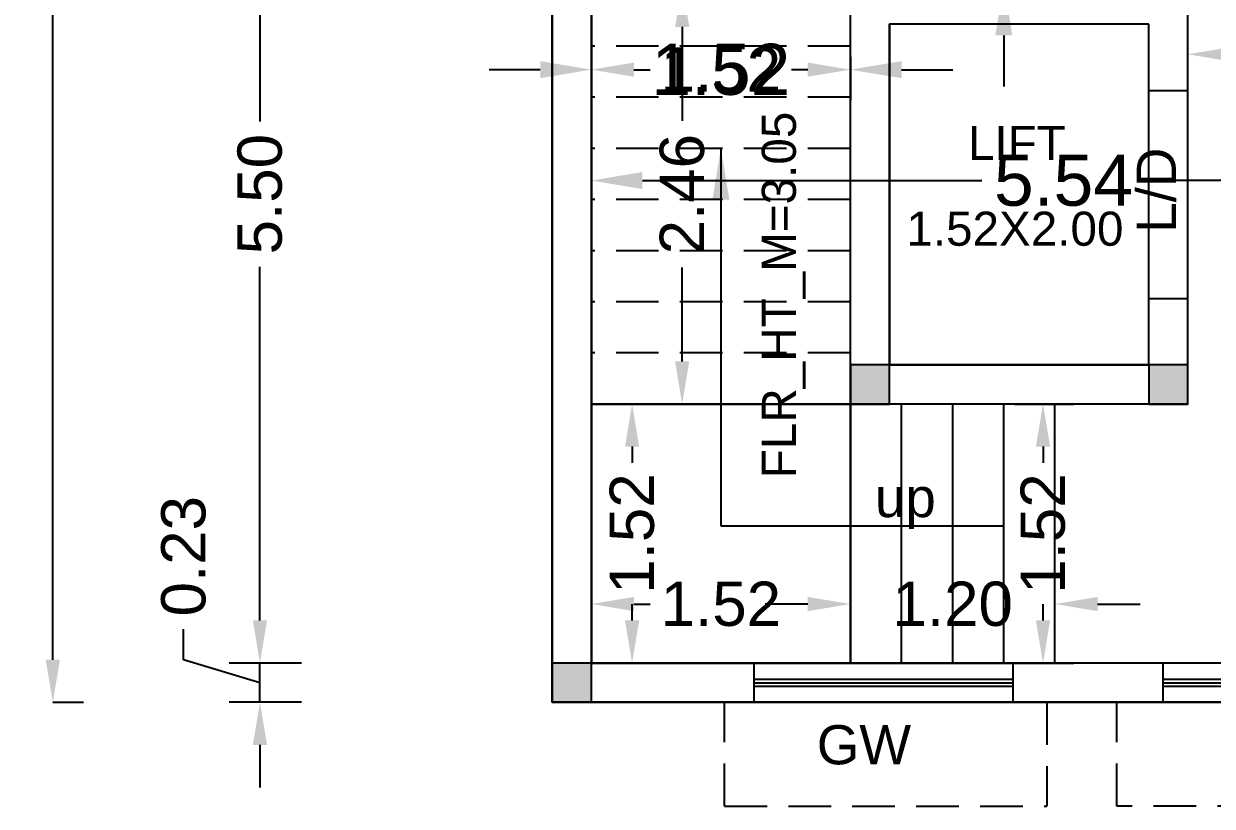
# Model space of a CAD drawing. Header units: metres. Extents: x 31 to 185, y 214 to 372.
# Drawn here: x 80.52 to 87.49, y 264.79 to 269.38 of the extents above; entities that cross this region are included whole.
import ezdxf

# ---------------------------------------------------------------- set-up
doc = ezdxf.new("R2010")
doc.units = ezdxf.units.M
doc.header["$MEASUREMENT"] = 0
doc.linetypes.add('DASHED2', pattern=[0.375, 0.25, -0.125])
for name, color, linetype in [('0 @ 1', 7, 'Continuous'), ('BLK_1_FLR_2_BLT_UP_AREA', 7, 'Continuous'), ('BLK_1_FLR_2_CARPET_AREA', 7, 'Continuous'), ('BLK_1_FLR_2_LIFT_1', 213, 'Continuous'), ('BLK_1_FLR_2_STAIR_1', 213, 'Continuous'), ('BLK_1_FLR_2_STAIR_1_FLIGHT_1', 213, 'Continuous'), ('BLK_1_FLR_2_STAIR_1_FLIGHT_2', 213, 'Continuous'), ('BLK_1_FLR_2_STAIR_1_LANDING_1', 213, 'Continuous')]:
    doc.layers.add(name, color=color, linetype=linetype)
doc.layers.add('BLK_1_FLR_1_STAIR_1_FLIGHT_1', color=7, linetype='Continuous', lineweight=0)
doc.styles.add('ROMANT', font='arial.ttf', dxfattribs={"height": 15})
doc.styles.get("Standard").update_dxf_attribs({"font": 'arial.ttf'})
doc.dimstyles.new('Annotative', dxfattribs={"dimscale": 0, "dimtxt": 0.3, "dimasz": 0.3, "dimexe": 0.18, "dimexo": 0.0625, "dimgap": 0.09, "dimtad": 0, "dimzin": 0, "dimdsep": 46, "dimtxsty": 'Standard', "dimcen": 0.09, "dimadec": 0, "dimazin": 0, "dimtfac": 1, "dimtofl": 0, "dimtmove": 0, "dimatfit": 3, "dimfxl": 0, "dimtolj": 1, "dimtzin": 0, "dimarcsym": 0})
doc.dimstyles.new('Standard$0', dxfattribs={"dimtxt": 0.5, "dimasz": 0.5, "dimexe": 0, "dimexo": 1, "dimgap": 0, "dimtad": 0, "dimdec": 4, "dimzin": 0, "dimdsep": 46, "dimlunit": 4, "dimtxsty": 'Standard', "dimcen": 0.09, "dimadec": 0, "dimazin": 0, "dimtfac": 1, "dimtdec": 4, "dimtofl": 0, "dimtmove": 0, "dimatfit": 3, "dimfxl": 0, "dimtolj": 1, "dimtzin": 0, "dimarcsym": 0})

# ---------------------------------------------------------------- blocks, each defined once
blk = doc.blocks.new('*D247')
at = {"color": 0, "lineweight": -2, "ltscale": 10}
for p, q in [((83.8511, 269.1868), (83.8511, 268.9314)), ((85.3711, 269.1868), (85.3711, 268.9314)), ((83.5511, 269.1114), (83.2511, 269.1114)), ((85.6711, 269.1114), (85.9711, 269.1114))]:
    blk.add_line(p, q, dxfattribs=at)
for points in [[(83.5511, 269.1614), (83.5511, 269.0614), (83.8511, 269.1114)], [(85.6711, 269.1614), (85.6711, 269.0614), (85.3711, 269.1114)]]:
    blk.add_solid(points, dxfattribs=at)
at = {"layer": 'Defpoints', "color": 0, "lineweight": -2, "ltscale": 10}
for p in [(83.8511, 269.2493), (85.3711, 269.2493), (83.8511, 269.1114)]:
    blk.add_point(p, dxfattribs=at)
at = {"color": 0, "lineweight": -2, "ltscale": 10, "insert": (84.6111, 269.1114), "char_height": 0.3, "attachment_point": 5}
blk.add_mtext('\\A1;1.52', dxfattribs=at)
blk = doc.blocks.new('*D248')
at = {"color": 0, "lineweight": -2, "ltscale": 10}
for p, q in [((87.3511, 269.2015), (87.3511, 269.3815)), ((89.3911, 269.2015), (89.3911, 269.3815)), ((87.6511, 269.2015), (87.8895, 269.2015)), ((89.0911, 269.2015), (88.8526, 269.2015))]:
    blk.add_line(p, q, dxfattribs=at)
for points in [[(87.6511, 269.2515), (87.6511, 269.1515), (87.3511, 269.2015)], [(89.0911, 269.2515), (89.0911, 269.1515), (89.3911, 269.2015)]]:
    blk.add_solid(points, dxfattribs=at)
at = {"layer": 'Defpoints', "color": 0, "lineweight": -2, "ltscale": 10}
for p in [(87.3511, 269.1915), (89.3911, 269.2015), (89.3911, 269.1915)]:
    blk.add_point(p, dxfattribs=at)
at = {"color": 0, "lineweight": -2, "ltscale": 10, "insert": (88.3711, 269.2015), "char_height": 0.3, "attachment_point": 5}
blk.add_mtext('\\A1;2.04', dxfattribs=at)
blk = doc.blocks.new('*D249')
at = {"color": 0, "lineweight": -2, "ltscale": 10}
for p, q in [((86.2711, 271.4323), (86.2711, 271.7323)), ((86.0336, 271.1323), (86.4511, 271.1323)), ((86.0336, 269.6123), (86.4511, 269.6123)), ((86.2711, 269.3123), (86.2711, 269.0123))]:
    blk.add_line(p, q, dxfattribs=at)
for points in [[(86.2211, 271.4323), (86.3211, 271.4323), (86.2711, 271.1323)], [(86.2211, 269.3123), (86.3211, 269.3123), (86.2711, 269.6123)]]:
    blk.add_solid(points, dxfattribs=at)
at = {"layer": 'Defpoints', "color": 0, "lineweight": -2, "ltscale": 10}
for p in [(85.9711, 271.1323), (86.2711, 271.1323), (85.9711, 269.6123)]:
    blk.add_point(p, dxfattribs=at)
at = {"color": 0, "lineweight": -2, "ltscale": 10, "insert": (86.2711, 270.3723), "char_height": 0.3, "attachment_point": 5, "rotation": 90}
blk.add_mtext('\\A1;1.52', dxfattribs=at)
blk = doc.blocks.new('*D266')
at = {"color": 0, "lineweight": -2}
for p, q in [((81.9067, 265.8793), (81.9067, 266.1293)), ((81.4589, 265.6486), (81.4589, 265.8286)), ((81.9067, 265.5143), (81.4589, 265.6486)), ((82.1511, 265.6293), (81.7267, 265.6293)), ((81.9067, 265.3993), (81.9067, 265.6293)), ((82.1511, 265.3993), (81.7267, 265.3993)), ((81.9067, 265.1493), (81.9067, 264.8993))]:
    blk.add_line(p, q, dxfattribs=at)
for points in [[(81.8651, 265.8793), (81.9484, 265.8793), (81.9067, 265.6293)], [(81.8651, 265.1493), (81.9484, 265.1493), (81.9067, 265.3993)]]:
    blk.add_solid(points, dxfattribs=at)
at = {"layer": 'Defpoints', "color": 0, "lineweight": -2}
for p in [(81.9067, 265.6293), (82.2136, 265.6293), (82.2136, 265.3993)]:
    blk.add_point(p, dxfattribs=at)
at = {"color": 0, "insert": (81.4589, 266.2563), "char_height": 0.26, "attachment_point": 5, "rotation": 90}
blk.add_mtext('\\A1;0.23', dxfattribs=at)
blk = doc.blocks.new('*D267')
at = {"color": 0, "lineweight": -2}
for p, q in [((81.9067, 271.1323), (82.0867, 271.1323)), ((81.9067, 270.8823), (81.9067, 268.808)), ((81.9067, 265.8793), (81.9067, 267.9535)), ((82.1511, 265.6293), (81.7267, 265.6293))]:
    blk.add_line(p, q, dxfattribs=at)
for points in [[(81.8651, 270.8823), (81.9484, 270.8823), (81.9067, 271.1323)], [(81.8651, 265.8793), (81.9484, 265.8793), (81.9067, 265.6293)]]:
    blk.add_solid(points, dxfattribs=at)
at = {"layer": 'Defpoints', "color": 0, "lineweight": -2}
for p in [(81.9067, 271.1323), (81.9067, 271.1323), (82.2136, 265.6293)]:
    blk.add_point(p, dxfattribs=at)
at = {"color": 0, "insert": (81.9067, 268.3808), "char_height": 0.26, "attachment_point": 5, "rotation": 90}
blk.add_mtext('\\A1;5.50', dxfattribs=at)
blk = doc.blocks.new('*D271')
at = {"color": 0, "lineweight": -2}
for p, q in [((80.6918, 279.2909), (80.8718, 279.2909)), ((80.6918, 279.0409), (80.6918, 272.8618)), ((80.6918, 265.6493), (80.6918, 271.8284)), ((80.6918, 265.3993), (80.8718, 265.3993))]:
    blk.add_line(p, q, dxfattribs=at)
for points in [[(80.6501, 279.0409), (80.7335, 279.0409), (80.6918, 279.2909)], [(80.6501, 265.6493), (80.7335, 265.6493), (80.6918, 265.3993)]]:
    blk.add_solid(points, dxfattribs=at)
at = {"layer": 'Defpoints', "color": 0, "lineweight": -2}
for p in [(80.6918, 279.2909), (80.6918, 279.2909), (80.6918, 265.3993)]:
    blk.add_point(p, dxfattribs=at)
at = {"color": 0, "insert": (80.6918, 272.3451), "char_height": 0.26, "attachment_point": 5, "rotation": 90}
blk.add_mtext('\\A1;13.89', dxfattribs=at)
blk = doc.blocks.new('*D277')
at = {"layer": 'BLK_1_FLR_2_STAIR_1_FLIGHT_2', "color": 2, "lineweight": -2, "ltscale": 10}
for p, q in [((83.8511, 269.1868), (83.8511, 268.9314)), ((85.3711, 269.1868), (85.3711, 268.9314)), ((84.1011, 269.1114), (84.1969, 269.1114)), ((85.1211, 269.1114), (85.0252, 269.1114))]:
    blk.add_line(p, q, dxfattribs=at)
for points in [[(84.1011, 269.1531), (84.1011, 269.0698), (83.8511, 269.1114)], [(85.1211, 269.1531), (85.1211, 269.0698), (85.3711, 269.1114)]]:
    blk.add_solid(points, dxfattribs=at)
at = {"layer": 'Defpoints', "color": 0, "lineweight": -2, "ltscale": 10}
for p in [(83.8511, 269.2493), (85.3711, 269.2493), (83.8511, 269.1114)]:
    blk.add_point(p, dxfattribs=at)
at = {"layer": 'BLK_1_FLR_2_STAIR_1_FLIGHT_2', "color": 2, "lineweight": -2, "ltscale": 10, "insert": (84.6111, 269.1114), "char_height": 0.26, "attachment_point": 5}
blk.add_mtext('\\A1;1.52', dxfattribs=at)
blk = doc.blocks.new('*D280')
at = {"layer": 'BLK_1_FLR_2_STAIR_1_FLIGHT_1', "color": 2, "lineweight": -2, "ltscale": 10}
for p, q in [((86.3336, 267.1493), (86.6811, 267.1493)), ((86.5011, 266.8993), (86.5011, 266.8034)), ((86.5011, 265.8793), (86.5011, 265.9752)), ((86.3336, 265.6293), (86.6811, 265.6293))]:
    blk.add_line(p, q, dxfattribs=at)
for points in [[(86.4594, 266.8993), (86.5427, 266.8993), (86.5011, 267.1493)], [(86.4594, 265.8793), (86.5427, 265.8793), (86.5011, 265.6293)]]:
    blk.add_solid(points, dxfattribs=at)
at = {"layer": 'Defpoints', "color": 0, "lineweight": -2, "ltscale": 10}
for p in [(86.2711, 267.1493), (86.5011, 267.1493), (86.2711, 265.6293)]:
    blk.add_point(p, dxfattribs=at)
at = {"layer": 'BLK_1_FLR_2_STAIR_1_FLIGHT_1', "color": 2, "lineweight": -2, "ltscale": 10, "insert": (86.5011, 266.3893), "char_height": 0.26, "attachment_point": 5, "rotation": 90}
blk.add_mtext('\\A1;1.52', dxfattribs=at)
blk = doc.blocks.new('*D281')
at = {"layer": 'BLK_1_FLR_1_STAIR_1_FLIGHT_1', "color": 1, "lineweight": -2, "ltscale": 10}
for p, q in [((85.3711, 266.0381), (85.3711, 266.1556)), ((86.5711, 266.0381), (86.5711, 266.1556)), ((85.1211, 265.9756), (84.8711, 265.9756)), ((86.8211, 265.9756), (87.0711, 265.9756))]:
    blk.add_line(p, q, dxfattribs=at)
for points in [[(85.1211, 266.0173), (85.1211, 265.934), (85.3711, 265.9756)], [(86.8211, 266.0173), (86.8211, 265.934), (86.5711, 265.9756)]]:
    blk.add_solid(points, dxfattribs=at)
at = {"layer": 'Defpoints', "color": 0, "lineweight": -2, "ltscale": 10}
for p in [(85.3711, 265.9756), (85.3711, 265.9756), (86.5711, 265.9756)]:
    blk.add_point(p, dxfattribs=at)
at = {"layer": 'BLK_1_FLR_1_STAIR_1_FLIGHT_1', "color": 1, "lineweight": -2, "ltscale": 10, "insert": (85.9711, 265.9756), "char_height": 0.26, "attachment_point": 5}
blk.add_mtext('\\A1;1.20', dxfattribs=at)
blk = doc.blocks.new('*D282')
at = {"layer": 'BLK_1_FLR_2_STAIR_1_LANDING_1', "color": 2, "lineweight": -2, "ltscale": 10}
for p, q in [((84.1011, 265.9756), (84.1969, 265.9756)), ((85.1211, 265.9756), (85.0252, 265.9756)), ((83.8511, 265.9131), (83.8511, 265.7956)), ((85.3711, 265.9131), (85.3711, 265.7956))]:
    blk.add_line(p, q, dxfattribs=at)
for points in [[(84.1011, 266.0173), (84.1011, 265.934), (83.8511, 265.9756)], [(85.1211, 266.0173), (85.1211, 265.934), (85.3711, 265.9756)]]:
    blk.add_solid(points, dxfattribs=at)
at = {"layer": 'Defpoints', "color": 0, "lineweight": -2, "ltscale": 10}
for p in [(83.8511, 265.9756), (83.8511, 265.9756), (85.3711, 265.9756)]:
    blk.add_point(p, dxfattribs=at)
at = {"layer": 'BLK_1_FLR_2_STAIR_1_LANDING_1', "color": 2, "lineweight": -2, "ltscale": 10, "insert": (84.6111, 265.9756), "char_height": 0.26, "attachment_point": 5}
blk.add_mtext('\\A1;1.52', dxfattribs=at)
blk = doc.blocks.new('*D283')
at = {"layer": 'BLK_1_FLR_2_STAIR_1_LANDING_1', "color": 1, "lineweight": -2, "ltscale": 10}
for p, q in [((84.088, 267.1493), (83.9103, 267.1493)), ((84.0903, 266.8993), (84.0903, 266.8034)), ((84.0903, 265.8793), (84.0903, 265.9752)), ((84.088, 265.6293), (83.9103, 265.6293))]:
    blk.add_line(p, q, dxfattribs=at)
for points in [[(84.0487, 266.8993), (84.132, 266.8993), (84.0903, 267.1493)], [(84.0487, 265.8793), (84.132, 265.8793), (84.0903, 265.6293)]]:
    blk.add_solid(points, dxfattribs=at)
at = {"layer": 'Defpoints', "color": 0, "lineweight": -2, "ltscale": 10}
for p in [(84.0903, 267.1493), (84.1505, 267.1493), (84.1505, 265.6293)]:
    blk.add_point(p, dxfattribs=at)
at = {"layer": 'BLK_1_FLR_2_STAIR_1_LANDING_1', "color": 1, "lineweight": -2, "ltscale": 10, "insert": (84.0903, 266.3893), "char_height": 0.26, "attachment_point": 5, "rotation": 90}
blk.add_mtext('\\A1;1.52', dxfattribs=at)
blk = doc.blocks.new('*D285')
at = {"layer": 'BLK_1_FLR_2_STAIR_1_FLIGHT_2', "color": 1, "lineweight": -2, "ltscale": 10}
for p, q in [((84.4464, 269.6123), (84.5639, 269.6123)), ((84.3839, 269.3623), (84.3839, 268.8106)), ((84.3839, 267.3993), (84.3839, 267.951)), ((84.4464, 267.1493), (84.5639, 267.1493))]:
    blk.add_line(p, q, dxfattribs=at)
for points in [[(84.3423, 269.3623), (84.4256, 269.3623), (84.3839, 269.6123)], [(84.3423, 267.3993), (84.4256, 267.3993), (84.3839, 267.1493)]]:
    blk.add_solid(points, dxfattribs=at)
at = {"layer": 'Defpoints', "color": 0, "lineweight": -2, "ltscale": 10}
for p in [(84.3839, 269.6123), (84.3839, 269.6123), (84.3839, 267.1493)]:
    blk.add_point(p, dxfattribs=at)
at = {"layer": 'BLK_1_FLR_2_STAIR_1_FLIGHT_2', "color": 1, "lineweight": -2, "ltscale": 10, "insert": (84.3839, 268.3808), "char_height": 0.26, "attachment_point": 5, "rotation": 90}
blk.add_mtext('\\A1;2.46', dxfattribs=at)
blk = doc.blocks.new('*D292')
at = {"color": 0, "lineweight": -2, "ltscale": 10}
for p, q in [((83.8511, 268.4607), (83.8511, 268.2807)), ((84.1511, 268.4607), (86.142, 268.4607)), ((89.0911, 268.4607), (87.1001, 268.4607)), ((89.3911, 268.4607), (89.3911, 268.2807))]:
    blk.add_line(p, q, dxfattribs=at)
for points in [[(84.1511, 268.5107), (84.1511, 268.4107), (83.8511, 268.4607)], [(89.0911, 268.5107), (89.0911, 268.4107), (89.3911, 268.4607)]]:
    blk.add_solid(points, dxfattribs=at)
at = {"layer": 'Defpoints', "color": 0, "lineweight": -2, "ltscale": 10}
for p in [(83.8511, 268.4795), (89.3911, 268.4795), (89.3911, 268.4607)]:
    blk.add_point(p, dxfattribs=at)
at = {"color": 0, "lineweight": -2, "ltscale": 10, "insert": (86.6211, 268.4607), "char_height": 0.3, "attachment_point": 5}
blk.add_mtext('\\A1;5.54', dxfattribs=at)

msp = doc.modelspace()

# ---------------------------------------------------------------- hatches: boundary and pattern name
at = {"lineweight": -2, "ltscale": 10}
h = msp.add_hatch(color=4, dxfattribs=at)
h.dxf.hatch_style = 1
h.paths.add_polyline_path([(85.6011, 267.3793), (85.3711, 267.3793), (85.3711, 267.1493), (85.6011, 267.1493)])
h = msp.add_hatch(color=4, dxfattribs=at)
h.dxf.hatch_style = 1
h.paths.add_polyline_path([(87.3511, 267.3793), (87.1211, 267.3793), (87.1211, 267.1493), (87.3511, 267.1493)])
h = msp.add_hatch(color=4, dxfattribs=at)
h.dxf.hatch_style = 1
h.paths.add_polyline_path([(83.8511, 265.6293), (83.6211, 265.6293), (83.6211, 265.3993), (83.8511, 265.3993)])

# ---------------------------------------------------------------- linework, layer by layer
at = {"color": 1, "lineweight": -2, "ltscale": 10}
for p, q in [((83.6211, 265.3993), (83.6211, 274.2909)), ((83.8511, 265.6293), (83.8511, 271.1323)), ((89.3911, 265.6293), (83.8511, 265.6293)), ((84.8035, 265.6293), (84.8035, 265.3993)), ((86.3235, 265.6293), (86.3235, 265.3993)), ((84.8035, 265.5343), (86.3235, 265.5343)), ((84.8035, 265.5143), (86.3235, 265.5143)), ((84.8035, 265.4943), (86.3235, 265.4943)), ((89.6211, 265.3993), (83.6211, 265.3993))]:
    msp.add_line(p, q, dxfattribs=at)
at = {"lineweight": -2, "ltscale": 10}
for p, q in [((85.3711, 267.1493), (85.3711, 269.6123)), ((85.3711, 267.1493), (85.3711, 269.6123)), ((87.3511, 267.1493), (87.3511, 269.6123)), ((87.3511, 267.1493), (87.3511, 269.6123)), ((87.1211, 269.3793), (85.6011, 269.3793)), ((85.6011, 267.3793), (85.6011, 269.3793)), ((87.1211, 269.3793), (85.6011, 269.3793)), ((85.6011, 267.3793), (85.6011, 269.3793)), ((87.1211, 268.9893), (87.1211, 269.3793)), ((87.1211, 268.9893), (87.1211, 269.3793)), ((87.1211, 268.9893), (87.3511, 268.9893)), ((87.1211, 268.9893), (87.3511, 268.9893)), ((87.1211, 267.3793), (87.1211, 267.7693)), ((87.1211, 267.7693), (87.3511, 267.7693)), ((87.1211, 267.3793), (87.1211, 267.7693)), ((87.1211, 267.7693), (87.3511, 267.7693)), ((87.1211, 267.3793), (85.6011, 267.3793)), ((87.1211, 267.3793), (85.6011, 267.3793)), ((87.3511, 267.1493), (85.3711, 267.1493)), ((87.3511, 267.1493), (85.3711, 267.1493)), ((85.3711, 265.6293), (85.3711, 267.1493)), ((85.6711, 265.6293), (85.6711, 267.1493)), ((85.9711, 265.6293), (85.9711, 267.1493)), ((86.2711, 265.6293), (86.2711, 267.1493)), ((87.2039, 265.6293), (87.2039, 265.3993)), ((87.2039, 265.5343), (89.0239, 265.5343)), ((87.2039, 265.5143), (89.0239, 265.5143)), ((87.2039, 265.4943), (89.0239, 265.4943))]:
    msp.add_line(p, q, dxfattribs=at)
at = {"linetype": 'DASHED2', "lineweight": -2}
for p, q in [((85.3711, 269.2493), (83.8511, 269.2493)), ((85.3711, 268.9493), (83.8511, 268.9493)), ((85.3711, 268.6493), (83.8511, 268.6493)), ((85.3711, 268.3493), (83.8511, 268.3493)), ((85.3711, 268.0493), (83.8511, 268.0493)), ((85.3711, 267.7493), (83.8511, 267.7493)), ((85.3711, 267.4493), (83.8511, 267.4493)), ((85.3711, 267.1493), (83.8511, 267.1493)), ((84.6322, 264.7893), (84.6322, 265.3993)), ((86.5238, 265.3993), (86.5238, 264.7893)), ((86.9345, 264.7893), (86.9345, 265.3993)), ((84.6322, 264.7893), (86.5238, 264.7893)), ((89.2751, 264.7893), (86.9345, 264.7893))]:
    msp.add_line(p, q, dxfattribs=at)
at = {"color": 1, "lineweight": -2, "ltscale": 10}
for points in [[(85.6011, 267.3793), (85.3711, 267.3793), (85.3711, 267.1493), (85.6011, 267.1493)], [(87.3511, 267.3793), (87.1211, 267.3793), (87.1211, 267.1493), (87.3511, 267.1493)], [(83.8511, 265.6293), (83.6211, 265.6293), (83.6211, 265.3993), (83.8511, 265.3993)]]:
    msp.add_lwpolyline(points, close=True, dxfattribs=at)
at = {"layer": 'BLK_1_FLR_2_BLT_UP_AREA', "color": 18, "lineweight": -2, "ltscale": 10}
msp.add_lwpolyline([(83.6211, 265.3993), (89.6211, 265.3993), (89.6211, 279.2909), (83.6211, 279.2909)], close=True, dxfattribs=at)
at = {"layer": 'BLK_1_FLR_2_CARPET_AREA', "color": 18, "lineweight": -2, "ltscale": 10}
msp.add_lwpolyline([(87.8711, 271.3623), (83.8511, 271.3623), (83.8511, 279.0609), (87.2811, 279.0609), (87.2811, 278.3009), (87.3911, 278.3009), (87.3911, 279.0609), (89.3911, 279.0609), (89.3911, 277.8409), (87.3911, 277.8409), (87.3911, 278.3009), (87.2811, 278.3009), (87.2811, 277.7309), (89.3911, 277.7309), (89.3911, 265.6293), (83.8511, 265.6293), (83.8511, 271.1323), (87.8711, 271.1323), (89.3911, 271.1323), (89.3911, 271.3623), (87.8711, 271.3623)], dxfattribs=at)
at = {"layer": 'BLK_1_FLR_2_LIFT_1', "color": 30, "lineweight": -2, "ltscale": 10}
msp.add_lwpolyline([(87.1211, 269.3793), (85.6011, 269.3793), (85.6011, 267.3793), (87.1211, 267.3793)], close=True, dxfattribs=at)
at = {"layer": 'BLK_1_FLR_2_STAIR_1', "color": 1, "lineweight": -2, "ltscale": 10}
msp.add_lwpolyline([(86.5711, 265.6293), (86.5711, 267.1493), (85.3711, 267.1493), (85.3711, 269.6123), (86.8711, 269.6123), (86.8711, 271.1323), (83.8511, 271.1323), (83.8511, 265.6293), (86.5711, 265.6293)], dxfattribs=at)
at = {"layer": 'BLK_1_FLR_2_STAIR_1_FLIGHT_1', "color": 7, "lineweight": -2, "ltscale": 10}
for p, q in [((85.3711, 265.6293), (85.3711, 267.1493)), ((85.6711, 265.6293), (85.6711, 267.1493)), ((85.9711, 265.6293), (85.9711, 267.1493)), ((86.2711, 265.6293), (86.2711, 267.1493)), ((86.5711, 265.6293), (86.5711, 267.1493))]:
    msp.add_line(p, q, dxfattribs=at)
msp.add_lwpolyline([(86.5711, 267.1493), (85.3711, 267.1493), (85.3711, 265.6293), (86.5711, 265.6293)], close=True, dxfattribs=at)
at = {"layer": 'BLK_1_FLR_2_STAIR_1_FLIGHT_2', "color": 7, "linetype": 'DASHED2', "lineweight": -2}
for p, q in [((85.3711, 269.2493), (83.8511, 269.2493)), ((85.3711, 268.9493), (83.8511, 268.9493)), ((85.3711, 268.6493), (83.8511, 268.6493)), ((85.3711, 268.3493), (83.8511, 268.3493)), ((85.3711, 268.0493), (83.8511, 268.0493)), ((85.3711, 267.7493), (83.8511, 267.7493)), ((85.3711, 267.4493), (83.8511, 267.4493)), ((85.3711, 267.1493), (83.8511, 267.1493))]:
    msp.add_line(p, q, dxfattribs=at)
at = {"layer": 'BLK_1_FLR_2_STAIR_1_FLIGHT_2', "color": 7, "lineweight": -2, "ltscale": 10}
msp.add_lwpolyline([(85.3711, 269.6123), (83.8511, 269.6123), (83.8511, 267.1493), (85.3711, 267.1493)], close=True, dxfattribs=at)
at = {"layer": 'BLK_1_FLR_2_STAIR_1_LANDING_1', "color": 7, "lineweight": -2, "ltscale": 10}
msp.add_lwpolyline([(85.3711, 267.1493), (83.8511, 267.1493), (83.8511, 265.6293), (85.3711, 265.6293)], close=True, dxfattribs=at)

# ---------------------------------------------------------------- texts
at = {"lineweight": -2, "style": 'ROMANT'}
for s, height, p in [('LIFT', 0.2, (86.0606, 268.5817)), ('1.52X2.00', 0.2, (85.6992, 268.0782)), ('up', 0.23, (85.515, 266.4856)), ('GW', 0.23, (85.1736, 265.0351))]:
    msp.add_text(s, height=height, dxfattribs=at).set_placement(p)
msp.add_text('L/D', height=0.23, rotation=90, dxfattribs=at).set_placement((87.2808, 268.1542))
at = {"layer": 'BLK_1_FLR_2_STAIR_1', "color": 1, "lineweight": -2, "ltscale": 10, "insert": (84.8513, 267.7895), "char_height": 0.2, "width": 2.434637, "attachment_point": 2, "rotation": 90}
msp.add_mtext('FLR_HT_M=3.05', dxfattribs=at)

# ---------------------------------------------------------------- dimensions: what is measured, and where the dimension line sits
for p1, p2, distance, picture, middle in [((80.6918, 265.3993), (80.6918, 279.2909), 0, '*D271', (80.6918, 272.3451)), ((82.2136, 265.3993), (82.2136, 265.6293), 0.3069, '*D266', (81.4589, 265.9186))]:
    dim = msp.add_aligned_dim(p1=p1, p2=p2, distance=distance, dimstyle='Standard$0', override={"dimtxt": 0.26, "dimasz": 0.25, "dimexe": 0.18, "dimexo": 0.0625, "dimgap": 0.09, "dimdec": 2, "dimlunit": 2, "dimtdec": 2, "dimtmove": 1, "dimfxl": 12, "dimtfill": 1, "dimarcsym": 1})
    dim.commit()
    dim.dimension.update_dxf_attribs({"geometry": picture, "text_midpoint": middle})
dim = msp.add_linear_dim(base=(81.9067, 271.1323), p1=(82.2136, 265.6293), p2=(81.9067, 271.1323), angle=270, dimstyle='Standard$0', override={"dimtxt": 0.26, "dimasz": 0.25, "dimexe": 0.18, "dimexo": 0.0625, "dimgap": 0.09, "dimdec": 2, "dimlunit": 2, "dimtdec": 2, "dimtmove": 1, "dimfxl": 12, "dimtfill": 1, "dimarcsym": 1})
dim.commit()
dim.dimension.update_dxf_attribs({"geometry": '*D267', "text_midpoint": (81.9067, 268.3808)})
at = {"layer": '0 @ 1', "lineweight": -2, "ltscale": 10}
for p1, p2, distance, picture, middle in [((85.9711, 269.6123), (85.9711, 271.1323), -0.3, '*D249', (86.2711, 270.3723)), ((87.3511, 269.1915), (89.3911, 269.1915), 0.01, '*D248', (88.3711, 269.2015)), ((85.3711, 269.2493), (83.8511, 269.2493), 0.1378, '*D247', (84.6111, 269.1114))]:
    dim = msp.add_aligned_dim(p1=p1, p2=p2, distance=distance, dimstyle='Annotative', override={"dimscale": 1, "dimtix": 0, "dimtofl": 0, "dimtmove": 0, "dimatfit": 3, "dimfxl": 7.5, "dimfxlon": 1, "dimarcsym": 1}, dxfattribs=at)
    dim.commit()
    dim.dimension.update_dxf_attribs({"geometry": picture, "text_midpoint": middle})
at = {"layer": '0 @ 1', "color": 1, "lineweight": -2, "ltscale": 10}
dim = msp.add_aligned_dim(p1=(83.8511, 268.4795), p2=(89.3911, 268.4795), distance=-0.0187, dimstyle='Annotative', override={"dimscale": 1, "dimtix": 0, "dimtofl": 0, "dimtmove": 0, "dimatfit": 3, "dimfxl": 7.5, "dimfxlon": 1, "dimarcsym": 1}, dxfattribs=at)
dim.commit()
dim.dimension.update_dxf_attribs({"geometry": '*D292', "text_midpoint": (86.6211, 268.4607)})
at = {"layer": 'BLK_1_FLR_1_STAIR_1_FLIGHT_1', "color": 1, "lineweight": -2, "ltscale": 10}
dim = msp.add_aligned_dim(p1=(86.5711, 265.9756), p2=(85.3711, 265.9756), distance=0, dimstyle='Standard$0', override={"dimtxt": 0.26, "dimasz": 0.25, "dimexe": 0.18, "dimexo": 0.0625, "dimgap": 0.09, "dimdec": 2, "dimlunit": 2, "dimclrd": 1, "dimclre": 1, "dimclrt": 1, "dimtdec": 2, "dimfxlon": 0}, dxfattribs=at)
dim.commit()
dim.dimension.update_dxf_attribs({"geometry": '*D281', "text_midpoint": (85.9711, 265.9756)})
at = {"layer": 'BLK_1_FLR_2_STAIR_1_FLIGHT_1', "color": 2, "lineweight": -2, "ltscale": 10}
dim = msp.add_aligned_dim(p1=(86.2711, 265.6293), p2=(86.2711, 267.1493), distance=-0.23, dimstyle='Standard$0', override={"dimtxt": 0.26, "dimasz": 0.25, "dimexe": 0.18, "dimexo": 0.0625, "dimgap": 0.09, "dimdec": 2, "dimlunit": 2, "dimclrd": 2, "dimclre": 2, "dimclrt": 2, "dimtdec": 2, "dimfxlon": 0}, dxfattribs=at)
dim.commit()
dim.dimension.update_dxf_attribs({"geometry": '*D280', "text_midpoint": (86.5011, 266.3893)})
at = {"layer": 'BLK_1_FLR_2_STAIR_1_FLIGHT_2', "color": 1, "lineweight": -2, "ltscale": 10}
dim = msp.add_aligned_dim(p1=(84.3839, 267.1493), p2=(84.3839, 269.6123), distance=0, dimstyle='Standard$0', override={"dimtxt": 0.26, "dimasz": 0.25, "dimexe": 0.18, "dimexo": 0.0625, "dimgap": 0.09, "dimdec": 2, "dimlunit": 2, "dimclrd": 1, "dimclre": 1, "dimclrt": 1, "dimtdec": 2, "dimfxlon": 0}, dxfattribs=at)
dim.commit()
dim.dimension.update_dxf_attribs({"geometry": '*D285', "text_midpoint": (84.3839, 268.3808)})
at = {"layer": 'BLK_1_FLR_2_STAIR_1_FLIGHT_2', "color": 2, "lineweight": -2, "ltscale": 10}
dim = msp.add_aligned_dim(p1=(85.3711, 269.2493), p2=(83.8511, 269.2493), distance=0.1378, dimstyle='Standard$0', override={"dimtxt": 0.26, "dimasz": 0.25, "dimexe": 0.18, "dimexo": 0.0625, "dimgap": 0.09, "dimdec": 2, "dimlunit": 2, "dimclrd": 2, "dimclre": 2, "dimclrt": 2, "dimtdec": 2, "dimfxlon": 0}, dxfattribs=at)
dim.commit()
dim.dimension.update_dxf_attribs({"geometry": '*D277', "text_midpoint": (84.6111, 269.1114)})
at = {"layer": 'BLK_1_FLR_2_STAIR_1_LANDING_1', "color": 1, "lineweight": -2, "ltscale": 10}
dim = msp.add_aligned_dim(p1=(84.1505, 265.6293), p2=(84.1505, 267.1493), distance=0.0602, dimstyle='Standard$0', override={"dimtxt": 0.26, "dimasz": 0.25, "dimexe": 0.18, "dimexo": 0.0625, "dimgap": 0.09, "dimdec": 2, "dimlunit": 2, "dimclrd": 1, "dimclre": 1, "dimclrt": 1, "dimtdec": 2, "dimfxlon": 0}, dxfattribs=at)
dim.commit()
dim.dimension.update_dxf_attribs({"geometry": '*D283', "text_midpoint": (84.0903, 266.3893)})
at = {"layer": 'BLK_1_FLR_2_STAIR_1_LANDING_1', "color": 2, "lineweight": -2, "ltscale": 10}
dim = msp.add_linear_dim(base=(83.8511, 265.9756), p1=(85.3711, 265.9756), p2=(83.8511, 265.9756), angle=0, dimstyle='Standard$0', override={"dimtxt": 0.26, "dimasz": 0.25, "dimexe": 0.18, "dimexo": 0.0625, "dimgap": 0.09, "dimdec": 2, "dimlunit": 2, "dimclrd": 2, "dimclre": 2, "dimclrt": 2, "dimtdec": 2, "dimfxlon": 0}, dxfattribs=at)
dim.commit()
dim.dimension.update_dxf_attribs({"geometry": '*D282', "text_midpoint": (84.6111, 265.9756)})

# ---------------------------------------------------------------- leaders
at = {"layer": '0 @ 1', "lineweight": -2, "ltscale": 10}
msp.add_leader([(84.6111, 268.6493), (84.6111, 266.4346), (86.2711, 266.4346)], dimstyle='Annotative', override={"dimscale": 1, "dimgap": 0.09, "dimtad": 0, "dimfxl": 7.5, "dimfxlon": 1, "dimarcsym": 1}, dxfattribs=at)

doc.saveas('drawing.dxf')
